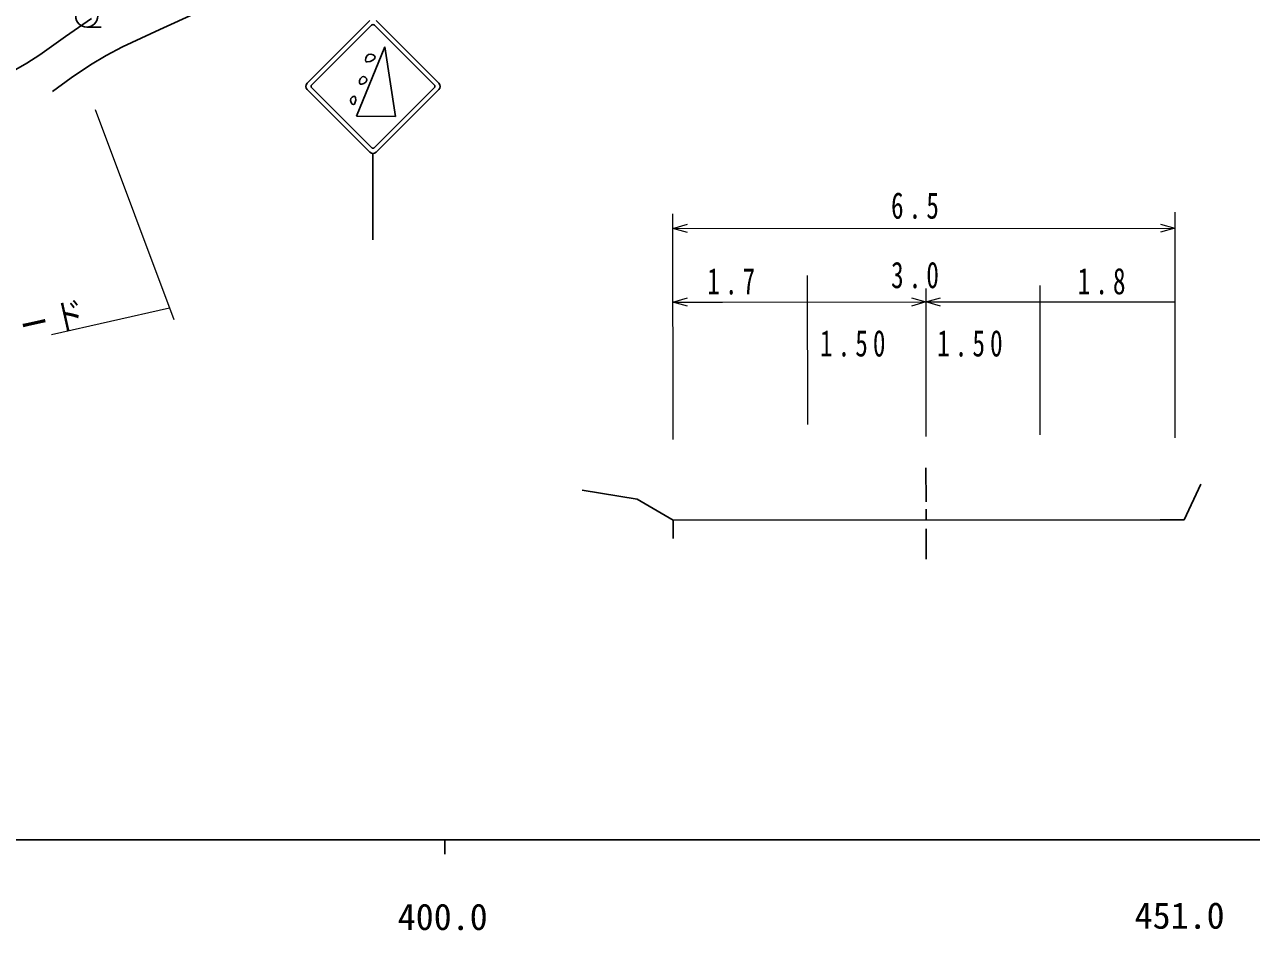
# Model space of a CAD drawing. Units: millimetres, scale not verified. Extents: x 67898 to 707898, y 1591 to 361591.
# Drawn here: x 466762 to 551791, y 180306 to 243114 of the extents above; entities that cross this region are included whole.
import ezdxf
from ezdxf.enums import TextEntityAlignment as Align

# ---------------------------------------------------------------- set-up
doc = ezdxf.new("R2010")
doc.units = ezdxf.units.MM
doc.header["$LTSCALE"] = 1000
for name, color, linetype, lineweight in [('M-BGD', 7, 'Continuous', 25), ('M-STR-HTXT', 7, 'Continuous', 13), ('M-STR-STRC', 7, 'Continuous', 25), ('M-TTL-BAND', 7, 'Continuous', 25)]:
    doc.layers.add(name, color=color, linetype=linetype, lineweight=lineweight)
doc.styles.add('ＭＳ ゴシック', font='')
doc.styles.get('ＭＳ ゴシック').set_extended_font_data('MS Gothic')

msp = doc.modelspace()

# ---------------------------------------------------------------- linework, layer by layer
at = {"layer": 'M-BGD'}
for p, q in [((469596, 242292), (471396, 243523)), ((476139, 242778), (478734, 243942)), ((471073, 242933), (472068, 242933)), ((473561, 241556), (476139, 242778)), ((467818, 241003), (469596, 242292)), ((472429, 240960), (473561, 241556)), ((466923, 240427), (467818, 241003)), ((471329, 240312), (472429, 240960)), ((465997, 239902), (466923, 240427)), ((469994, 239416), (471329, 240312)), ((468692, 238468), (469994, 239416)), ((490030, 238982), (490024, 238987)), ((529236, 210021), (529235, 212376)), ((547129, 208767), (548293, 211251)), ((509228, 210207), (505414, 210833)), ((511706, 208756), (509228, 210207)), ((529236, 208724), (529236, 209518)), ((511706, 208756), (545457, 208766)), ((511706, 208756), (511706, 207487)), ((545457, 208766), (547129, 208767)), ((529236, 208142), (529237, 206039))]:
    msp.add_line(p, q, dxfattribs=at)
msp.add_circle((471073, 243698), 765, dxfattribs=at)
at = {"layer": 'M-STR-HTXT'}
for p, q in [((471651, 237231), (477117, 222671)), ((511704, 214347), (511700, 229982)), ((546481, 230106), (546486, 214471)), ((511700, 228982), (512700, 229267)), ((511700, 228982), (546481, 228992)), ((512700, 228695), (511700, 228982)), ((545481, 229279), (546481, 228992)), ((546481, 228992), (545481, 228707)), ((521009, 225712), (521012, 215376)), ((529231, 224808), (529234, 214542)), ((537120, 225011), (537123, 214676)), ((511701, 223873), (512701, 224158)), ((511701, 223873), (515128, 223874)), ((512702, 223585), (511701, 223873)), ((515128, 223874), (529232, 223878)), ((528232, 224165), (529232, 223878)), ((529232, 223878), (528232, 223592)), ((529232, 223878), (530232, 224163)), ((529232, 223878), (542975, 223882)), ((530232, 223590), (529232, 223878)), ((542975, 223882), (546483, 223883)), ((468626, 221622), (476817, 223470))]:
    msp.add_line(p, q, dxfattribs=at)
at = {"layer": 'M-STR-STRC'}
for p, q in [((490697, 243386), (486349, 239037)), ((495470, 239037), (491122, 243386)), ((490803, 243068), (486667, 238931)), ((495152, 238931), (491016, 243068)), ((491734, 241558), (489769, 236757)), ((492464, 236729), (491734, 241558)), ((490386, 240650), (490408, 240793)), ((490421, 240555), (490386, 240650)), ((490408, 240793), (490483, 240934)), ((490483, 240934), (490610, 241036)), ((490610, 241036), (490759, 241056)), ((490907, 240636), (490712, 240545)), ((490759, 241056), (490912, 241014)), ((491025, 240735), (490907, 240636)), ((490912, 241014), (491022, 240940)), ((491022, 240940), (491070, 240840)), ((491070, 240840), (491025, 240735)), ((490461, 240528), (490421, 240555)), ((490514, 240516), (490461, 240528)), ((490712, 240545), (490514, 240516)), ((489978, 239081), (489987, 239223)), ((490024, 238987), (489978, 239081)), ((489987, 239223), (490046, 239382)), ((490147, 238970), (490030, 238982)), ((490046, 239382), (490154, 239497)), ((490283, 239022), (490147, 238970)), ((490154, 239497), (490261, 239509)), ((490261, 239509), (490372, 239458)), ((490414, 239125), (490283, 239022)), ((490372, 239458), (490457, 239366)), ((490483, 239250), (490414, 239125)), ((490457, 239366), (490483, 239250)), ((486349, 238613), (490697, 234264)), ((486667, 238719), (490803, 234582)), ((489364, 237983), (489457, 238088)), ((489457, 238088), (489579, 238139)), ((489579, 238139), (489655, 238126)), ((489655, 238126), (489704, 238053)), ((491016, 234582), (495152, 238719)), ((491122, 234264), (495470, 238613)), ((489345, 237845), (489364, 237983)), ((489388, 237713), (489345, 237845)), ((489472, 237601), (489388, 237713)), ((489564, 237565), (489472, 237601)), ((489618, 237597), (489564, 237565)), ((489663, 237667), (489618, 237597)), ((489716, 237870), (489663, 237667)), ((489704, 238053), (489716, 237870)), ((489769, 236757), (492464, 236729)), ((490905, 234176), (490905, 228195))]:
    msp.add_line(p, q, dxfattribs=at)
for centre, radius, start, end in [((490910, 242962), 150, 45, 135), ((486561, 238825), 300, 135, 225), ((495258, 238825), 300, 315, 45), ((486773, 238825), 150, 135, 225), ((495046, 238825), 150, 315, 45), ((490910, 234476), 300, 225, 315), ((490910, 234689), 150, 225, 315)]:
    msp.add_arc(centre, radius, start, end, dxfattribs=at)
at = {"layer": 'M-TTL-BAND'}
for p, q in [((67898, 186591), (606898, 186591)), ((495898, 186591), (495898, 185591))]:
    msp.add_line(p, q, dxfattribs=at)

# ---------------------------------------------------------------- texts
at = {"layer": 'M-STR-HTXT', "char_height": 1833, "attachment_point": 7, "style": 'ＭＳ ゴシック'}
for s, insert in [('\\T1.4;\\W0.7;6.5', (526813, 229622)), ('\\T1.4;\\W0.7;1.7', (514077, 224372)), ('\\T1.4;\\W0.7;3.0', (526813, 224808)), ('\\T1.4;\\W0.7;1.8', (539748, 224381)), ('\\T1.4;\\W0.7;1.50', (521889, 220070)), ('\\T1.4;\\W0.7;1.50', (530008, 220070))]:
    msp.add_mtext(s, dxfattribs=dict(at, insert=insert))
at = {"layer": 'M-STR-HTXT', "insert": (456922, 218973), "char_height": 1833, "attachment_point": 7, "rotation": 12.6, "style": 'ＭＳ ゴシック'}
msp.add_mtext('\\T1.25;\\W0.8;ストンガード', dxfattribs=at)
at = {"layer": 'M-TTL-BAND', "style": 'ＭＳ ゴシック'}
for s, p in [('400.0', (495742, 179786)), ('451.0', (546812, 179878))]:
    msp.add_text(s, height=1833, dxfattribs=at).set_placement(p, align=Align.BOTTOM_CENTER)

doc.saveas('drawing.dxf')
